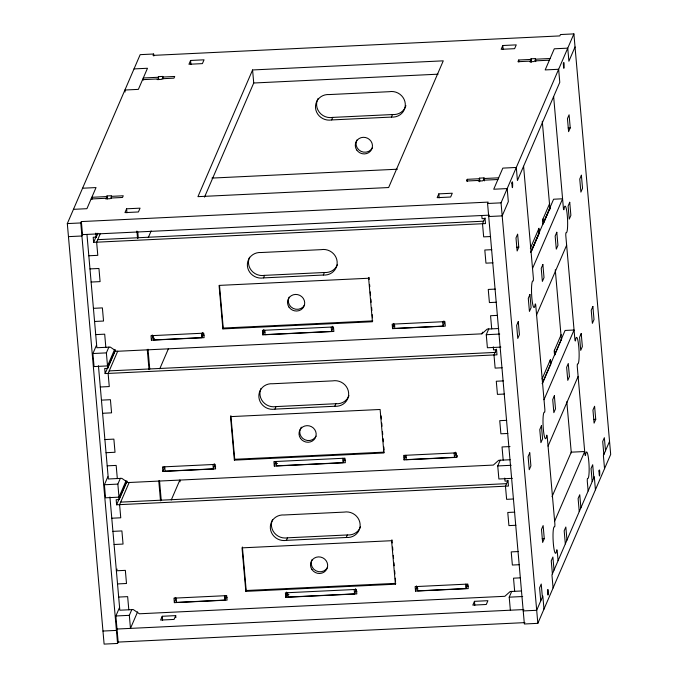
<?xml version="1.0" encoding="UTF-8"?>
<svg xmlns="http://www.w3.org/2000/svg" width="678" height="678" viewBox="0 0 678 678"><rect width="100%" height="100%" fill="white"/><g stroke="black" fill="none" stroke-linecap="round" stroke-linejoin="round"><path stroke-width="1.02" d="M119.336 607.954L115.87 615.98L118.158 642.083L117.565 643.456L104.107 644.1L67.317 223.587L140.168 54.655L153.635 54.011L153.804 56.02M117.565 643.456L80.775 222.943L81.368 221.57L488.168 202.112L487.575 203.485L524.365 623.989L537.832 623.345L610.683 454.413L573.893 33.9L560.435 34.544L559.842 35.917L153.042 55.384L153.635 54.011M82.733 234.096L81.911 235.995L68.453 236.639M106.895 198.586L106.988 195.942L111.48 195.73L111.378 198.366M158.347 79.275L158.449 76.631L162.932 76.419L162.839 79.055M481.795 215.629L482.066 218.655L485.058 218.511L485.499 223.587L93.649 242.334L96.996 234.58M93.649 242.334L93.208 237.266L96.2 237.122L97.869 233.24M100.403 233.469L96.64 242.199L97.793 255.335L88.818 255.767M126.6 208.807L124.964 212.612L138.422 211.968L140.058 208.163L126.6 208.807L126.956 212.824M190.577 60.461L188.942 64.266L202.4 63.622L204.044 59.817L190.577 60.461L190.933 64.478M114.641 349.407L107.514 365.925L94.056 366.569L92.911 353.526L96.369 345.5M148.279 237.588L151.16 230.901M107.514 365.925L106.37 352.882L108.887 347.043M493.279 346.865L493.542 349.89L496.533 349.746L496.982 354.814L105.132 373.57L115.167 350.297M105.132 373.57L104.683 368.493L107.675 368.349L115.624 349.924M117.743 351.128L108.124 373.425L109.268 386.562L100.302 386.994M252.58 69.953L197.942 196.654L388.63 187.535L443.268 60.834L252.58 69.953L253.725 83.004L204.502 197.137M151.397 340.186L151.008 335.695L203.722 333.169L204.12 337.669L151.397 340.186L152.491 337.652L152.253 334.957M202.722 332.483L202.951 335.093L201.858 337.627L153.626 339.941L154.355 338.246M126.116 480.634L118.997 497.16L105.531 497.805L104.395 484.753L107.853 476.727M159.754 368.815L168.407 348.755M118.997 497.16L117.853 484.109L120.37 478.278M504.763 478.092L505.025 481.117L508.017 480.973L508.458 486.05L116.616 504.796L126.227 482.499M116.616 504.796L116.167 499.72L119.159 499.576L127.108 481.151M129.218 482.355L119.599 504.652L120.752 517.789L111.777 518.221M117.108 569.096L116.379 570.783L125.354 570.359L126.498 583.495L117.531 583.928M369.171 279.472L368.993 277.404L368.629 278.243L372.434 321.745L222.876 328.898L223.24 328.059L219.528 285.591M162.881 471.422L162.483 466.922L215.206 464.405L215.596 468.896L162.881 471.422L163.974 468.888L163.813 467.091M263.471 277.895L323.296 275.031A13.348 12.713 23.3 0 0 337.136 261.632A13.348 12.713 23.3 0 0 321.075 249.657L261.25 252.521A13.348 12.713 23.3 0 0 247.402 265.92A13.348 12.713 23.3 0 0 263.471 277.895L264.564 275.361L324.389 272.497A13.348 12.713 23.3 0 0 337.517 264.437M331.593 119.938L391.418 117.074A13.348 12.713 23.3 0 0 405.266 103.675A13.348 12.713 23.3 0 0 389.197 91.7L329.372 94.564A13.348 12.713 23.3 0 0 315.524 107.963A13.348 12.713 23.3 0 0 331.593 119.938L332.686 117.404L392.511 114.54A13.348 12.713 23.3 0 0 405.919 105.624M171.237 500.042L179.89 479.99L180.043 481.787M117.235 628.523L116.421 630.404L102.963 631.048M137.6 611.87L130.473 628.387L129.328 615.336L131.846 609.505M262.818 334.856L262.428 330.364L333.466 326.966L333.864 331.457L262.818 334.856L263.911 332.322L263.674 329.627M230.545 416.631L230.91 415.784L234.724 459.286L234.359 460.133L383.918 452.972L380.112 409.478L230.545 416.631L234.359 460.133M164.729 466.82L165.11 471.168L213.341 468.862L214.434 466.328L214.206 463.718M162.245 616.268L160.61 620.073L174.068 619.429L175.712 615.624L162.245 616.268L162.601 620.285M174.356 602.649L173.966 598.149L226.689 595.631L227.079 600.123L174.356 602.649L175.449 600.115L175.212 597.42M323.296 275.031L324.389 272.497M391.418 117.074L392.511 114.54M274.946 409.122L334.771 406.258A13.348 12.713 23.3 0 0 348.619 392.859A13.348 12.713 23.3 0 0 332.551 380.883L272.726 383.748A13.348 12.713 23.3 0 0 258.886 397.147A13.348 12.713 23.3 0 0 274.946 409.122L276.039 406.588L335.864 403.724A13.348 12.713 23.3 0 0 348.992 395.672M264.674 330.254L265.047 334.61L331.601 331.423L332.695 328.889L332.466 326.279M274.302 466.091L273.904 461.591L344.949 458.192L345.339 462.693L274.302 466.091L275.395 463.557L275.234 461.752M176.212 598.047L176.594 602.395L224.825 600.089L225.918 597.555L225.766 595.809M246.199 590.513L395.757 583.36L395.401 584.207L245.834 591.36L246.199 590.513L242.393 547.01M334.771 406.258L335.864 403.724M286.43 540.349L346.255 537.493A13.348 12.713 23.3 0 0 360.103 524.086A13.348 12.713 23.3 0 0 344.034 512.11L284.209 514.975A13.348 12.713 23.3 0 0 270.361 528.382A13.348 12.713 23.3 0 0 286.43 540.349L287.523 537.815L347.348 534.959A13.348 12.713 23.3 0 0 360.476 526.899M438.81 193.874L437.166 197.671L450.633 197.027L452.268 193.23L438.81 193.874L439.158 197.883M502.788 45.519L501.152 49.325L514.61 48.68L516.246 44.875L502.788 45.519L503.135 49.536M392.562 328.652L392.172 324.152L444.887 321.635L445.285 326.126L392.562 328.652L393.655 326.118L393.418 323.423M276.149 461.489L276.531 465.837L343.085 462.65L344.178 460.116L344.026 458.379M285.785 597.318L285.387 592.818L356.433 589.419L356.823 593.92L285.785 597.318L286.87 594.784L286.641 592.089M484.304 180.916L484.041 177.899L479.549 178.119L479.278 178.746L467.235 179.323L466.506 181.018L478.549 180.441L478.278 181.077L482.761 180.857L483.033 180.221L497.915 179.509M535.756 61.605L535.493 58.588L531.01 58.808L530.73 59.435L518.695 60.011L517.967 61.706L530.01 61.13L529.73 61.757L534.222 61.545L534.493 60.91L549.375 60.198M483.939 180.543L484.041 177.899M535.4 61.232L535.493 58.588M346.255 537.493L347.348 534.959M485.016 217.918L482.507 223.732L483.66 236.868L490.635 236.537M394.41 324.05L394.791 328.398L443.031 326.093L444.124 323.559L443.895 320.948M537.832 623.345L501.042 202.841L573.893 33.9M575.037 46.952L568.893 61.206L567.749 48.155L554.29 48.799L545.18 69.919L558.647 69.275L559.782 82.318L517.433 180.518L516.297 167.466L502.83 168.11L493.728 189.23L507.186 188.586L508.33 201.629L502.178 215.884L488.719 216.528L489.313 215.155L82.504 234.622L81.368 221.57M457.489 455.667L456.76 457.362L404.046 459.879L405.139 457.345L404.978 455.548M287.633 592.716L288.014 597.064L354.569 593.877L355.662 591.343L355.433 588.733M395.401 584.207L391.587 540.705L391.952 539.858L392.223 542.968M518.772 247.182L517.136 250.979L515.992 237.927L517.636 234.13L518.772 247.182L516.704 247.275M570.232 127.862L568.596 131.659L567.452 118.608L569.088 114.811L570.232 127.862L568.164 127.964M86.962 234.529L96.869 347.746L110.328 347.102L116.455 351.323L481.872 333.839L482.6 332.152M500.856 347.111L487.397 347.755L486.253 334.703L488.77 328.872M530.34 248.309L538.993 228.249L539.383 232.749L531.56 250.894M549.705 203.408L542.705 219.647L543.095 224.147L550.104 207.909M530.645 252.453L553.604 199.222L562.579 198.79L532.527 268.48M531.399 251.097L539.103 233.24L538.722 228.884M550.248 207.383L543.358 223.367L542.976 219.011M496.499 349.145L493.991 354.958L495.135 368.103L502.118 367.764M405.893 455.277L406.275 459.625L454.506 457.319L455.599 454.785L455.37 452.175M415.529 591.106L415.131 586.614L467.854 584.089L468.244 588.589L415.529 591.106L416.614 588.572L416.385 585.877M536.586 314.889L566.639 245.207M512.339 478.337L498.881 478.982L497.737 465.93L500.254 460.099M542.086 378.917L550.477 359.484L550.867 363.976L542.629 383.078M561.189 334.644L554.189 350.873L554.579 355.374L561.731 338.61M542.129 383.68L565.088 330.449L574.063 330.017L544.002 399.706M507.975 480.371L505.466 486.194L506.619 499.33L513.602 498.991M417.377 586.504L417.758 590.86L465.989 588.546L467.083 586.012L466.93 584.275M569.418 376.553L567.774 380.358L566.639 367.306L568.274 363.501L569.418 376.561M474.456 601.335L472.82 605.132L486.279 604.488L487.914 600.691L474.456 601.335L474.812 605.344M548.07 446.116L578.122 376.434M552.028 496.694L571.232 452.175L584.69 451.531L554.638 521.221M510.356 610.208L509.212 597.165L511.729 591.335M544.273 538.637L542.637 542.434L541.493 529.391L543.129 525.586L544.273 538.637L542.205 538.739M595.733 419.318L594.089 423.123L592.953 410.071L594.589 406.266L595.733 419.318L593.665 419.419M609.547 441.361L603.395 455.616L604.539 468.668M481.872 333.839L487.219 329.076L498.686 328.525M134.024 68.91L147.482 68.266L138.38 89.377L124.913 90.021L125.091 92.03M158.177 77.267L143.295 77.978L143.473 79.987M162.661 77.046L174.704 76.47L173.975 78.165L161.932 78.741L161.661 79.368L157.169 79.589L157.449 78.953L142.566 79.665M535.222 59.223L550.104 58.511M253.725 83.004L438.09 74.182M211.934 178.085L397.41 169.212M82.572 188.221L96.03 187.577L86.92 208.688L73.461 209.333M106.717 196.578L91.835 197.29L92.013 199.298M111.2 196.357L123.243 195.781L122.515 197.476L110.48 198.052L110.2 198.688L105.717 198.9L105.988 198.264L91.106 198.976M483.761 178.534L498.644 177.822M67.317 223.587L80.775 222.943M487.575 203.485L501.042 202.841M97.734 239.665L483.6 221.198M89.971 268.903L98.937 268.471L100.09 281.616L91.115 282.048M491.787 249.682L484.804 250.013L485.957 263.157L492.94 262.818M368.629 278.243L219.07 285.404L222.876 328.898M93.42 308.329L102.386 307.897L103.539 321.041L94.564 321.465M495.237 289.099L488.253 289.438L489.406 302.574L496.381 302.244M223.24 328.059L372.798 320.897M95.717 334.61L104.692 334.178L105.836 347.322M497.533 315.38L490.558 315.719L491.703 328.855M262.988 332.22L265.09 332.127M392.731 326.016L394.833 325.915M202.044 335.288L204.154 335.186M92.911 353.526L106.37 352.882M486.253 334.703L499.711 334.059M109.217 370.891L495.084 352.424M101.446 400.13L110.421 399.706L111.573 412.843L102.598 413.275M503.271 380.909L496.288 381.239L497.44 394.384L504.415 394.045M104.895 439.556L113.87 439.124L115.023 452.268L106.048 452.701M506.712 420.335L499.737 420.665L500.889 433.801L507.864 433.471M234.724 459.286L384.282 452.133M107.2 465.837L116.167 465.413L117.319 478.549M510.009 446.565L502.034 446.946L503.186 460.091M274.463 463.455L276.573 463.354M404.207 457.243L406.317 457.142M213.528 466.515L215.638 466.413M275.395 463.557L277.48 463.455M343.297 460.303L345.39 460.201M510.161 459.752L498.694 460.303L493.355 465.074L127.939 482.558L121.803 478.337L108.344 478.982L98.437 365.756M104.395 484.753L117.853 484.109M497.737 465.93L511.195 465.286M120.692 502.118L506.559 483.66M112.929 531.366L121.904 530.933L123.049 544.07L114.082 544.502M514.746 512.136L507.771 512.466L508.915 525.611L515.899 525.28M391.587 540.705L242.029 547.858L245.834 591.36M518.195 551.561L511.22 551.892L512.365 565.037L519.348 564.698M118.675 597.064L127.65 596.64L128.803 609.776M520.492 577.842L513.517 578.173L514.67 591.318M285.947 594.682L288.048 594.581M415.69 588.47L417.792 588.377M225.011 597.742L227.122 597.64M286.87 594.784L288.964 594.682M354.78 591.53L356.874 591.436M466.176 586.207L468.286 586.106M521.645 590.979L510.178 591.53L504.839 596.301L139.422 613.785L133.286 609.564L119.828 610.208L109.921 496.982M115.87 615.98L129.328 615.336M509.212 597.165L522.679 596.521M117.014 629.031L523.814 609.564L523.23 610.937L536.688 610.293L542.832 596.047L543.976 609.09M118.158 642.083L524.958 622.616M605.496 450.76L604.352 437.708L602.708 441.505L603.852 454.557M595.428 489.779L594.292 476.736L551.943 574.927L553.087 587.979M593.835 477.787L592.691 464.744L591.055 468.54L592.191 481.592M553.638 96.573L563.435 208.595A3.093 0.432 87.3 0 0 564.079 208.934A13.297 1.848 87.3 0 1 567.308 215.74A13.297 1.848 87.3 0 1 566.164 232.681A3.093 0.432 87.3 0 0 565.783 235.393L574.919 339.831A3.093 0.432 87.3 0 0 575.563 340.161A13.297 1.848 87.3 0 1 578.792 346.966A13.297 1.848 87.3 0 1 577.639 363.916A3.093 0.432 87.3 0 0 577.266 366.62L584.945 454.379A3.093 0.432 87.3 0 0 585.589 454.709A13.297 1.848 87.3 0 1 588.809 461.523A13.297 1.848 87.3 0 1 587.665 478.465A3.093 0.432 87.3 0 0 587.284 481.177L588.14 490.982M580.893 507.788L579.758 494.737L578.114 498.533L579.258 511.585M542.281 121.303L549.977 209.239M555.274 269.793L561.46 340.475M566.816 401.74L571.3 452.938M531.01 58.808L531.272 61.817M530.73 59.435L531.001 62.452M554.46 350.246L554.841 354.594M566.978 540.069L565.833 527.018L564.189 530.823L565.333 543.875M550.197 360.12L550.578 364.467M518.695 60.011L518.865 62.02M523.586 166.263L533.383 278.285A3.093 0.432 87.3 0 1 533.001 280.997A13.297 1.848 87.3 0 0 531.857 297.939A13.297 1.848 87.3 0 0 535.078 304.753A3.093 0.432 87.3 0 1 535.73 305.083L544.866 409.512A3.093 0.432 87.3 0 1 544.485 412.224A13.297 1.848 87.3 0 0 543.341 429.166A13.297 1.848 87.3 0 0 546.561 435.979A3.093 0.432 87.3 0 1 547.205 436.31L554.884 524.069A3.093 0.432 87.3 0 1 554.502 526.772A13.297 1.848 87.3 0 0 553.358 543.722A13.297 1.848 87.3 0 0 556.587 550.528A3.093 0.432 87.3 0 1 557.231 550.867L558.087 560.672M554.036 570.062L552.892 557.019L551.256 560.816L552.4 573.868M542.375 597.098L541.239 584.046L539.595 587.851L540.739 600.903M479.549 178.119L479.812 181.128M479.278 178.746L479.541 181.763M467.235 179.323L467.413 181.331M456.76 457.362L456.37 452.862L403.647 455.387L404.046 459.879M442.649 321.736L443.031 326.093M454.124 452.972L454.506 457.319M465.608 584.199L465.989 588.546M369.629 284.65L369.807 286.718M370.264 291.904L370.535 295.006M370.9 299.151L371.171 302.261M371.62 307.439L371.891 310.541M372.256 314.685L372.527 317.796M381.112 415.877L381.383 418.987M381.739 423.131L382.011 426.233M382.468 431.42L382.739 434.522M383.104 438.666L383.375 441.776M383.824 446.955L384.095 450.056M392.587 547.112L392.859 550.214M393.316 555.392L393.587 558.503M393.952 562.647L394.223 565.749M394.672 570.927L394.943 574.037M395.308 578.181L395.579 581.283M331.228 327.076L331.601 331.423M342.704 458.303L343.085 462.65M354.187 589.529L354.569 593.877M201.485 333.279L201.858 337.627M212.96 464.506L213.341 468.862M224.443 595.742L224.825 600.089M158.449 76.631L158.711 79.64M153.245 335.585L153.626 339.941M175.712 615.624L175.882 617.633M137.736 231.673L138.287 237.978M148.016 349.229L149.762 369.213M159.499 480.456L161.245 500.44M136.914 231.045L137.558 238.41M147.287 349.653L149.033 369.637M158.771 480.888L160.517 500.864M106.988 195.942L107.251 198.951M95.844 233.088L96.2 237.122M107.412 365.323L107.675 368.349M118.896 496.55L119.159 499.576M327.533 567.384A8.653 8.238 23.3 0 1 316.058 570.842A8.653 8.238 23.3 0 1 312.083 559.613M287.523 537.815A13.348 12.713 23.3 0 1 274.421 532.993A13.348 12.713 23.3 0 1 272.522 519.662M304.575 304.93A8.653 8.238 23.3 0 1 293.099 308.38A8.653 8.238 23.3 0 1 289.116 297.15M264.564 275.361A13.348 12.713 23.3 0 1 251.462 270.539A13.348 12.713 23.3 0 1 249.563 257.208M372.332 147.812A8.653 8.238 23.3 0 1 360.857 151.27A8.653 8.238 23.3 0 1 356.874 140.041M332.686 117.404A13.348 12.713 23.3 0 1 319.296 112.217A13.348 12.713 23.3 0 1 318.092 98.446M316.05 436.157A8.653 8.238 23.3 0 1 304.914 439.776A8.653 8.238 23.3 0 1 300.303 429.03M300.6 428.377A8.653 8.238 23.3 0 1 301.371 427.165M276.039 406.588A13.348 12.713 23.3 0 1 262.945 401.766A13.348 12.713 23.3 0 1 261.038 388.435M511.873 183.094C512.593 196.01 513.195 176.831 511.873 183.094M563.333 63.783C564.054 76.699 564.655 57.52 563.333 63.783M598.988 470.964C599.649 484.524 600.284 465.549 598.988 470.964M547.536 590.174C548.019 603.123 549.044 585.995 547.536 590.174M518.28 321.584L516.636 325.398L517.772 338.449L519.416 334.635L518.28 321.584M529.933 294.557L528.289 298.362L529.433 311.414L531.077 307.609L529.933 294.557M542.875 264.564L541.23 268.361L542.375 281.412L544.01 277.607L542.875 264.564M556.799 232.274L555.155 236.08L556.299 249.131L557.935 245.326L556.799 232.274M569.732 202.281L568.096 206.078L569.232 219.13L570.876 215.333L569.732 202.281M581.393 175.246L579.749 179.051L580.893 192.103L582.529 188.298L581.393 175.246M529.755 452.819L528.111 456.625L529.255 469.676L530.899 465.871L529.755 452.819M541.417 425.784L539.773 429.589L540.917 442.641L542.561 438.835L541.417 425.784M554.35 395.791L552.714 399.596L553.85 412.648L555.494 408.842L554.35 395.791M581.216 333.508L579.571 337.313L580.715 350.356L582.351 346.56L581.216 333.508M592.869 306.473L591.233 310.278L592.377 323.33L594.013 319.524L592.869 306.473M311.965 569.596A8.653 8.238 23.3 0 0 326.804 569.071A8.653 8.238 23.3 0 0 318.465 556.884A8.653 8.238 23.3 0 0 311.965 569.596M289.006 307.142A8.653 8.238 23.3 0 0 303.846 306.617A8.653 8.238 23.3 0 0 295.498 294.43A8.653 8.238 23.3 0 0 289.006 307.142M356.764 150.033A8.653 8.238 23.3 0 0 371.603 149.507A8.653 8.238 23.3 0 0 363.255 137.312A8.653 8.238 23.3 0 0 356.764 150.033M300.49 438.369A8.653 8.238 23.3 0 0 315.321 437.844A8.653 8.238 23.3 0 0 306.981 425.657A8.653 8.238 23.3 0 0 300.49 438.369"/></g></svg>
